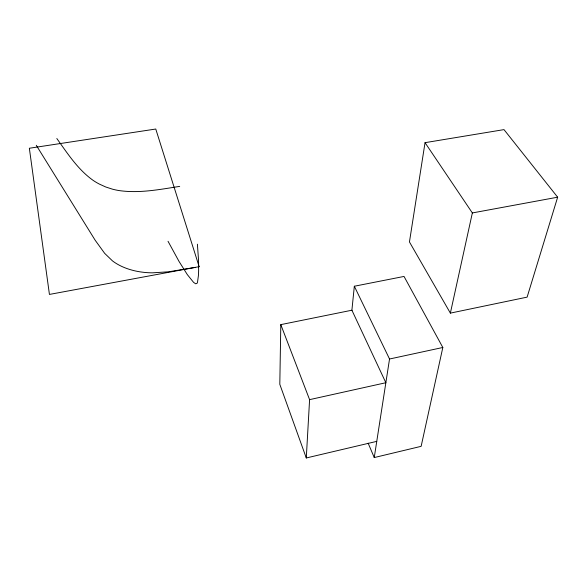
<?xml version="1.0" encoding="UTF-8"?>
<svg xmlns="http://www.w3.org/2000/svg" width="587" height="587" viewBox="0 0 587 587"><rect width="100%" height="100%" fill="white"/><g stroke="black" fill="none" stroke-linecap="round" stroke-linejoin="round"><path stroke-width="0.88" d="M306.282 457.97L309.591 399.644L385.857 382.724L351.899 310.215L280.799 324.626L279.808 384.316L306.282 457.97L376.759 441.365M351.855 310.655L354.328 286.236L404.032 276.44L442.825 347.482L421.136 446.333L374.249 457.559L368.159 443.2M374.249 457.559L389.533 359.009L354.328 286.236M425.039 142.67L409.447 241.954L450.368 313.12L527.119 297.132L557.65 197.195L503.998 129.617L425.039 142.67L472.352 212.942L450.368 313.12M389.533 359.009L442.825 347.482M472.352 212.942L557.65 197.195M195.192 267.401L168.572 271.796L152.363 272.838A58.825 38.559 -5.7 0 1 112.462 260.877L104.677 253.364L95.182 240.252L36.284 145.29M179.695 186.38C159.796 189.476 139.508 193.483 119.337 190.606A51.252 30.524 -5.4 0 1 112.388 189.146L105.792 187.004L99.474 184.142A77.491 45.559 -4.5 0 1 93.34 180.517C77.983 169.709 67.593 153.545 56.822 138.517M168.029 241.286L178.991 261.362L187.326 274.613L193.578 282.369L195.676 283.792L196.953 283.382A62.486 6.721 79.6 0 0 197.533 282.09L198.391 275.787A141.408 14.668 80.1 0 0 198.626 270.592L198.575 261.978A74.872 8.137 79.7 0 0 198.435 258.728L197.401 244.185M280.799 324.626L309.591 399.644M199.14 266.667L49.433 294.425L29.35 148.247L155.768 129.03L199.14 266.667"/></g></svg>
